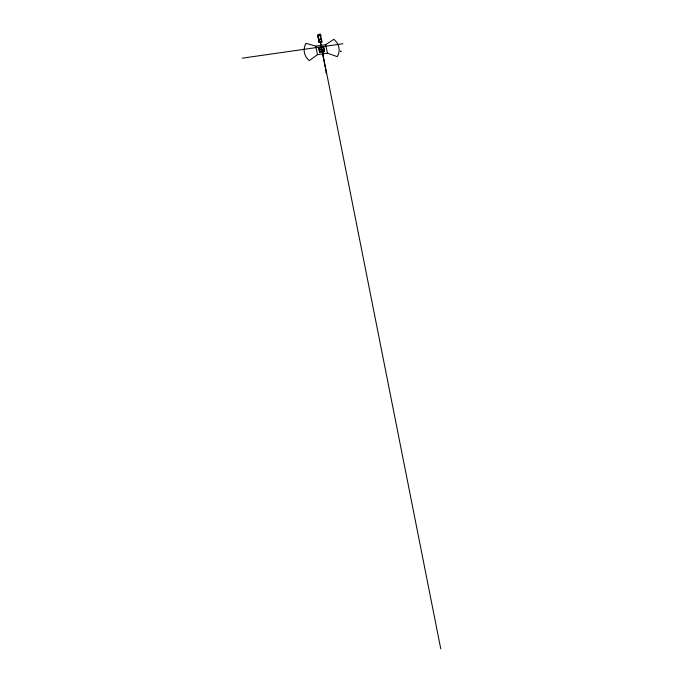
<?xml version="1.0" encoding="UTF-8"?>
<svg xmlns="http://www.w3.org/2000/svg" width="683" height="683" viewBox="0 0 683 683"><rect width="100%" height="100%" fill="white"/><g stroke="black" fill="none" stroke-linecap="round" stroke-linejoin="round"><path stroke-width="1.02" d="M326.568 72.535L325.987 72.953M320.225 42.235L319.849 41.62L321.138 41.415L320.626 42.064M320.361 42.448L320.882 42.611L319.815 41.202M321.147 41.808L320.225 41.637L319.883 42.5L321.172 42.295L321.138 41.415L320.438 41.561L321.01 41.8M320.088 42.022L319.866 42.448L321.172 42.295L320.54 42.337M320.148 42.064L319.866 42.448L319.849 41.62L320.873 41.646M323.238 51.054L323.759 50.491M321.565 40.382L320.207 34.15L318.141 34.449L318.116 37.454L319.217 42.559L321.813 42.133L321.428 39.204L318.833 39.614L318.867 40.698M317.45 54.674L309.322 60.625A17.365 14.804 -0.6 0 1 306.027 43.336L315.785 46.128L325.671 44.685L333.85 39.332A17.374 14.804 -0.6 0 1 337.265 56.655L327.473 53.189L317.45 54.674L315.785 46.128M320.447 42.107L319.866 42.448L320.336 42.107M323.768 51.003L323.008 51.259L324.066 51.652L323.768 51.003L323.008 51.225L323.298 51.908L324.066 51.652L323.298 51.908M320.549 36.95L320.89 35.405L318.073 35.849L318.517 37.394M318.824 39.631C326.875 38.769 315.324 38.248 319.217 42.559M319.192 41.543L321.787 41.117M321.155 41.475L319.849 41.62L320.327 41.595M320.89 35.405L318.073 35.849L318.748 40.818M323.614 47.161L318.79 47.87M319.635 52.147L324.459 51.438M242.234 58.183L342.951 43.746M321.454 40.229L321.428 39.204L321.813 42.133M325.671 44.685L327.473 53.189M323.725 47.229L324.545 51.345M320.378 41.561L440.766 648.85M318.713 47.964L319.524 52.079M320.361 42.389L326.278 72.74M318.141 34.449L318.491 37.283M340.868 51.319L340.894 51.456M340.834 50.952L340.928 51.763M320.207 34.15L320.259 35.422M318.739 40.203L318.713 39.255L321.531 38.811L321.548 39.768M323.955 49.398L321.744 49.722L322.111 51.618L324.331 51.293L323.955 49.398M323.546 47.34L321.334 47.665L321.71 49.56L323.921 49.227L323.546 47.34M321.915 51.643L319.704 51.968L319.328 50.072L321.539 49.748L321.915 51.643M321.138 47.699L318.918 48.015L319.294 49.902L321.514 49.586L321.138 47.699"/></g></svg>
